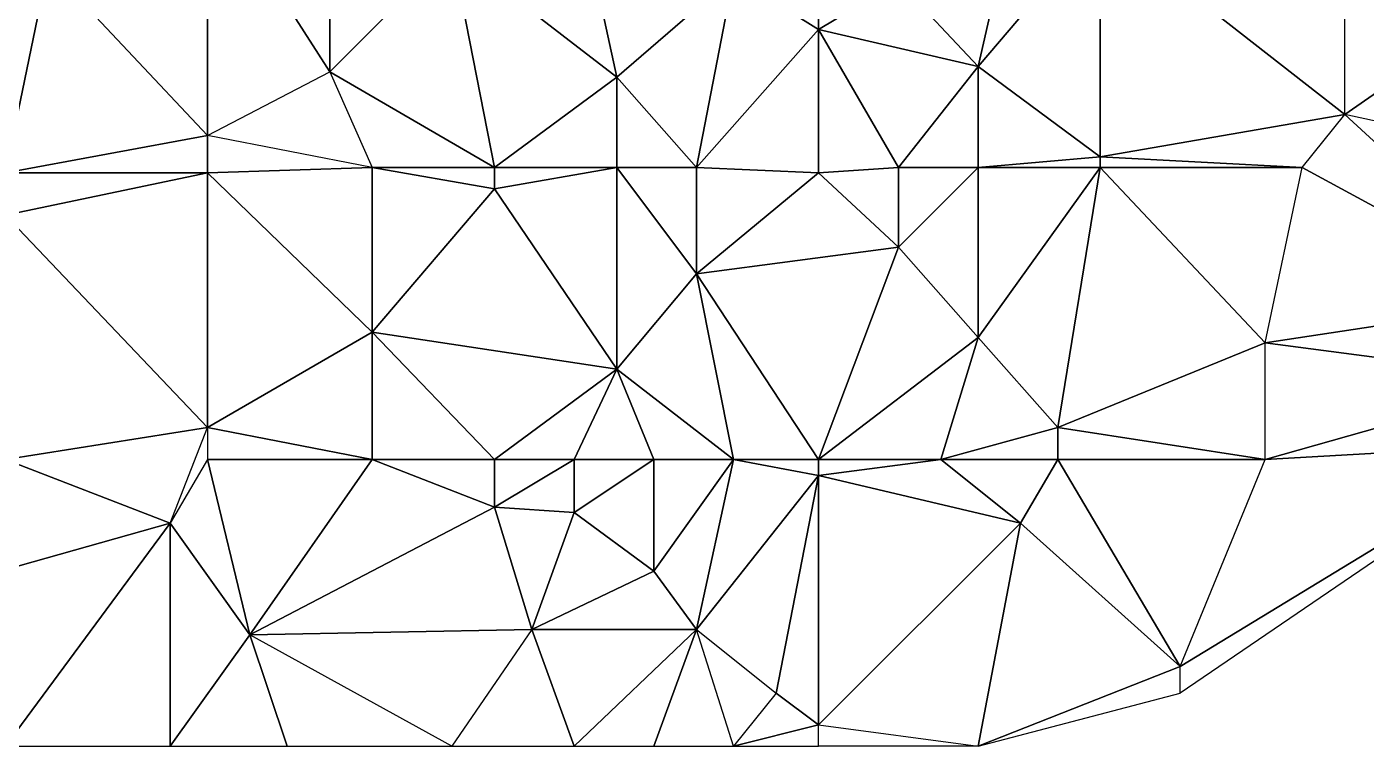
# Model space of a CAD drawing. Header units: metres. Extents: x 121.06818 to 121.07159, y 3.17836 to 3.18313.
# Drawn here: x 121.070675 to 121.070927, y 3.178363 to 3.1784985 of the extents above; entities that cross this region are included whole.
import ezdxf

# ---------------------------------------------------------------- set-up
doc = ezdxf.new("R2010")
doc.units = ezdxf.units.M

msp = doc.modelspace()

# ---------------------------------------------------------------- linework, layer by layer
at = {"layer": 'DELAUNEY100', "color": 252}
msp.add_3dface([(121.070663, 3.178394, 0.01039), (121.070671, 3.178363, 0.0104), (121.070702, 3.178405, 0.0104)], dxfattribs=at)
at = {"layer": 'DELAUNEY101', "color": 252}
msp.add_3dface([(121.070961, 3.17842, 0.0105), (121.070892, 3.178378, 0.01049), (121.070908, 3.178417, 0.01049)], dxfattribs=at)
at = {"layer": 'DELAUNEY107', "color": 252}
msp.add_3dface([(121.07077, 3.178385, 0.01043), (121.070801, 3.178385, 0.01045), (121.070793, 3.178396, 0.01044)], dxfattribs=at)
at = {"layer": 'DELAUNEY112', "color": 252}
msp.add_3dface([(121.07077, 3.178385, 0.01043), (121.070793, 3.178396, 0.01044), (121.070778, 3.178407, 0.01043)], dxfattribs=at)
at = {"layer": 'DELAUNEY113', "color": 252}
msp.add_3dface([(121.070793, 3.178396, 0.01044), (121.070801, 3.178385, 0.01045), (121.070808, 3.178417, 0.01045)], dxfattribs=at)
at = {"layer": 'DELAUNEY114', "color": 252}
msp.add_3dface([(121.070663, 3.178394, 0.01039), (121.070702, 3.178405, 0.0104), (121.070671, 3.178417, 0.01039)], dxfattribs=at)
at = {"layer": 'DELAUNEY115', "color": 252}
msp.add_3dface([(121.070702, 3.178405, 0.0104), (121.070717, 3.178384, 0.01041), (121.070709, 3.178417, 0.0104)], dxfattribs=at)
at = {"layer": 'DELAUNEY116', "color": 252}
msp.add_3dface([(121.070862, 3.178405, 0.01048), (121.070892, 3.178378, 0.01049), (121.070869, 3.178417, 0.01048)], dxfattribs=at)
at = {"layer": 'DELAUNEY117', "color": 252}
msp.add_3dface([(121.070892, 3.178378, 0.01049), (121.070908, 3.178417, 0.01049), (121.070869, 3.178417, 0.01048)], dxfattribs=at)
at = {"layer": 'DELAUNEY120', "color": 252}
msp.add_3dface([(121.070717, 3.178384, 0.01041), (121.07077, 3.178385, 0.01043), (121.070763, 3.178408, 0.01042)], dxfattribs=at)
at = {"layer": 'DELAUNEY121', "color": 252}
msp.add_3dface([(121.070824, 3.178367, 0.01047), (121.070862, 3.178405, 0.01048), (121.070824, 3.178414, 0.01046)], dxfattribs=at)
at = {"layer": 'DELAUNEY122', "color": 252}
msp.add_3dface([(121.070961, 3.17842, 0.0105), (121.070908, 3.178417, 0.01049), (121.070961, 3.178432, 0.0105)], dxfattribs=at)
at = {"layer": 'DELAUNEY124', "color": 252}
msp.add_3dface([(121.070717, 3.178384, 0.01041), (121.070763, 3.178408, 0.01042), (121.07077, 3.178385, 0.01043)], dxfattribs=at)
at = {"layer": 'DELAUNEY125', "color": 252}
msp.add_3dface([(121.070717, 3.178384, 0.01041), (121.070763, 3.178408, 0.01042), (121.07074, 3.178417, 0.01041)], dxfattribs=at)
at = {"layer": 'DELAUNEY126', "color": 252}
msp.add_3dface([(121.070763, 3.178408, 0.01042), (121.07077, 3.178385, 0.01043), (121.070778, 3.178407, 0.01043)], dxfattribs=at)
at = {"layer": 'DELAUNEY127', "color": 252}
msp.add_3dface([(121.070717, 3.178384, 0.01041), (121.07074, 3.178417, 0.01041), (121.070709, 3.178417, 0.0104)], dxfattribs=at)
at = {"layer": 'DELAUNEY128', "color": 252}
msp.add_3dface([(121.070824, 3.178414, 0.01046), (121.070862, 3.178405, 0.01048), (121.070847, 3.178417, 0.01047)], dxfattribs=at)
at = {"layer": 'DELAUNEY130', "color": 252}
msp.add_3dface([(121.07074, 3.178417, 0.01041), (121.070763, 3.178408, 0.01042), (121.070763, 3.178417, 0.01042)], dxfattribs=at)
at = {"layer": 'DELAUNEY131', "color": 252}
msp.add_3dface([(121.070778, 3.178407, 0.01043), (121.070793, 3.178396, 0.01044), (121.070793, 3.178417, 0.01044)], dxfattribs=at)
at = {"layer": 'DELAUNEY132', "color": 252}
msp.add_3dface([(121.070801, 3.178385, 0.01045), (121.070824, 3.178414, 0.01046), (121.070808, 3.178417, 0.01045)], dxfattribs=at)
at = {"layer": 'DELAUNEY133', "color": 252}
msp.add_3dface([(121.070824, 3.178414, 0.01046), (121.070847, 3.178417, 0.01047), (121.070824, 3.178417, 0.01046)], dxfattribs=at)
at = {"layer": 'DELAUNEY134', "color": 252}
msp.add_3dface([(121.070847, 3.178417, 0.01047), (121.070862, 3.178405, 0.01048), (121.070869, 3.178417, 0.01048)], dxfattribs=at)
at = {"layer": 'DELAUNEY140', "color": 252}
msp.add_3dface([(121.070763, 3.178408, 0.01042), (121.070778, 3.178407, 0.01043), (121.070778, 3.178417, 0.01043)], dxfattribs=at)
at = {"layer": 'DELAUNEY141', "color": 252}
msp.add_3dface([(121.070793, 3.178396, 0.01044), (121.070808, 3.178417, 0.01045), (121.070793, 3.178417, 0.01044)], dxfattribs=at)
at = {"layer": 'DELAUNEY148', "color": 252}
msp.add_3dface([(121.070671, 3.178417, 0.01039), (121.070702, 3.178405, 0.0104), (121.070709, 3.178423, 0.0104)], dxfattribs=at)
at = {"layer": 'DELAUNEY149', "color": 252}
msp.add_3dface([(121.070709, 3.178417, 0.0104), (121.070702, 3.178405, 0.0104), (121.070709, 3.178423, 0.0104)], dxfattribs=at)
at = {"layer": 'DELAUNEY150', "color": 252}
msp.add_3dface([(121.070808, 3.178417, 0.01045), (121.070824, 3.178414, 0.01046), (121.070824, 3.178417, 0.01046)], dxfattribs=at)
at = {"layer": 'DELAUNEY155', "color": 252}
msp.add_3dface([(121.070869, 3.178417, 0.01048), (121.070908, 3.178417, 0.01049), (121.070869, 3.178423, 0.01048)], dxfattribs=at)
at = {"layer": 'DELAUNEY158', "color": 252}
msp.add_3dface([(121.070709, 3.178417, 0.0104), (121.07074, 3.178417, 0.01041), (121.070709, 3.178423, 0.0104)], dxfattribs=at)
at = {"layer": 'DELAUNEY159', "color": 252}
msp.add_3dface([(121.070778, 3.178407, 0.01043), (121.070793, 3.178417, 0.01044), (121.070778, 3.178417, 0.01043)], dxfattribs=at)
at = {"layer": 'DELAUNEY162', "color": 252}
msp.add_3dface([(121.070793, 3.178417, 0.01044), (121.070808, 3.178417, 0.01045), (121.070786, 3.178434, 0.01043)], dxfattribs=at)
at = {"layer": 'DELAUNEY168', "color": 252}
msp.add_3dface([(121.070763, 3.178408, 0.01042), (121.070778, 3.178417, 0.01043), (121.070763, 3.178417, 0.01042)], dxfattribs=at)
at = {"layer": 'DELAUNEY169', "color": 252}
msp.add_3dface([(121.07074, 3.178417, 0.01041), (121.070763, 3.178417, 0.01042), (121.07074, 3.178441, 0.01041)], dxfattribs=at)
at = {"layer": 'DELAUNEY170', "color": 252}
msp.add_3dface([(121.070778, 3.178417, 0.01043), (121.070793, 3.178417, 0.01044), (121.070786, 3.178434, 0.01043)], dxfattribs=at)
at = {"layer": 'DELAUNEY171', "color": 252}
msp.add_3dface([(121.070763, 3.178417, 0.01042), (121.070778, 3.178417, 0.01043), (121.070786, 3.178434, 0.01043)], dxfattribs=at)
at = {"layer": 'DELAUNEY172', "color": 252}
msp.add_3dface([(121.070808, 3.178417, 0.01045), (121.070824, 3.178417, 0.01046), (121.070801, 3.178452, 0.01044)], dxfattribs=at)
at = {"layer": 'DELAUNEY173', "color": 252}
msp.add_3dface([(121.070847, 3.178417, 0.01047), (121.070869, 3.178417, 0.01048), (121.070869, 3.178423, 0.01048)], dxfattribs=at)
at = {"layer": 'DELAUNEY178', "color": 252}
msp.add_3dface([(121.070824, 3.178417, 0.01046), (121.070847, 3.178417, 0.01047), (121.070854, 3.17844, 0.01047)], dxfattribs=at)
at = {"layer": 'DELAUNEY182', "color": 252}
msp.add_3dface([(121.070671, 3.178417, 0.01039), (121.070709, 3.178423, 0.0104), (121.070671, 3.178463, 0.01039)], dxfattribs=at)
at = {"layer": 'DELAUNEY183', "color": 252}
msp.add_3dface([(121.070847, 3.178417, 0.01047), (121.070869, 3.178423, 0.01048), (121.070854, 3.17844, 0.01047)], dxfattribs=at)
at = {"layer": 'DELAUNEY184', "color": 252}
msp.add_3dface([(121.070869, 3.178423, 0.01048), (121.070908, 3.178417, 0.01049), (121.070908, 3.178439, 0.01049)], dxfattribs=at)
at = {"layer": 'DELAUNEY186', "color": 252}
msp.add_3dface([(121.070709, 3.178423, 0.0104), (121.07074, 3.178417, 0.01041), (121.07074, 3.178441, 0.01041)], dxfattribs=at)
at = {"layer": 'DELAUNEY189', "color": 252}
msp.add_3dface([(121.070961, 3.178432, 0.0105), (121.070908, 3.178417, 0.01049), (121.070908, 3.178439, 0.01049)], dxfattribs=at)
at = {"layer": 'DELAUNEY195', "color": 252}
msp.add_3dface([(121.070709, 3.178423, 0.0104), (121.07074, 3.178441, 0.01041), (121.070709, 3.178471, 0.0104)], dxfattribs=at)
at = {"layer": 'DELAUNEY196', "color": 252}
msp.add_3dface([(121.070854, 3.17844, 0.01047), (121.070869, 3.178423, 0.01048), (121.070877, 3.178472, 0.01048)], dxfattribs=at)
at = {"layer": 'DELAUNEY197', "color": 252}
msp.add_3dface([(121.070869, 3.178423, 0.01048), (121.070908, 3.178439, 0.01049), (121.070877, 3.178472, 0.01048)], dxfattribs=at)
at = {"layer": 'DELAUNEY200', "color": 252}
msp.add_3dface([(121.07074, 3.178441, 0.01041), (121.070763, 3.178417, 0.01042), (121.070786, 3.178434, 0.01043)], dxfattribs=at)
at = {"layer": 'DELAUNEY201', "color": 252}
msp.add_3dface([(121.070961, 3.178432, 0.0105), (121.070908, 3.178439, 0.01049), (121.070961, 3.178447, 0.0105)], dxfattribs=at)
at = {"layer": 'DELAUNEY206', "color": 252}
msp.add_3dface([(121.070786, 3.178434, 0.01043), (121.070808, 3.178417, 0.01045), (121.070801, 3.178452, 0.01044)], dxfattribs=at)
at = {"layer": 'DELAUNEY207', "color": 252}
msp.add_3dface([(121.070824, 3.178417, 0.01046), (121.070854, 3.17844, 0.01047), (121.070839, 3.178457, 0.01046)], dxfattribs=at)
at = {"layer": 'DELAUNEY208', "color": 252}
msp.add_3dface([(121.070786, 3.178434, 0.01043), (121.070801, 3.178452, 0.01044), (121.070786, 3.178472, 0.01043)], dxfattribs=at)
at = {"layer": 'DELAUNEY215', "color": 252}
msp.add_3dface([(121.070801, 3.178452, 0.01044), (121.070824, 3.178417, 0.01046), (121.070839, 3.178457, 0.01046)], dxfattribs=at)
at = {"layer": 'DELAUNEY216', "color": 252}
msp.add_3dface([(121.070839, 3.178457, 0.01046), (121.070854, 3.17844, 0.01047), (121.070854, 3.178472, 0.01047)], dxfattribs=at)
at = {"layer": 'DELAUNEY219', "color": 252}
msp.add_3dface([(121.07074, 3.178441, 0.01041), (121.070786, 3.178434, 0.01043), (121.070763, 3.178468, 0.01042)], dxfattribs=at)
at = {"layer": 'DELAUNEY220', "color": 252}
msp.add_3dface([(121.070961, 3.178447, 0.0105), (121.070908, 3.178439, 0.01049), (121.070915, 3.178472, 0.01049)], dxfattribs=at)
at = {"layer": 'DELAUNEY222', "color": 252}
msp.add_3dface([(121.070671, 3.178463, 0.01039), (121.070709, 3.178423, 0.0104), (121.070709, 3.178471, 0.0104)], dxfattribs=at)
at = {"layer": 'DELAUNEY223', "color": 252}
msp.add_3dface([(121.070801, 3.178452, 0.01044), (121.070839, 3.178457, 0.01046), (121.070824, 3.178471, 0.01045)], dxfattribs=at)
at = {"layer": 'DELAUNEY226', "color": 252}
msp.add_3dface([(121.07074, 3.178441, 0.01041), (121.070763, 3.178468, 0.01042), (121.07074, 3.178472, 0.01041)], dxfattribs=at)
at = {"layer": 'DELAUNEY227', "color": 252}
msp.add_3dface([(121.070763, 3.178468, 0.01042), (121.070786, 3.178434, 0.01043), (121.070786, 3.178472, 0.01043)], dxfattribs=at)
at = {"layer": 'DELAUNEY231', "color": 252}
msp.add_3dface([(121.070671, 3.178463, 0.01039), (121.070709, 3.178471, 0.0104), (121.070671, 3.178471, 0.01039)], dxfattribs=at)
at = {"layer": 'DELAUNEY232', "color": 252}
msp.add_3dface([(121.070854, 3.17844, 0.01047), (121.070877, 3.178472, 0.01048), (121.070854, 3.178472, 0.01047)], dxfattribs=at)
at = {"layer": 'DELAUNEY233', "color": 252}
msp.add_3dface([(121.070877, 3.178472, 0.01048), (121.070908, 3.178439, 0.01049), (121.070915, 3.178472, 0.01049)], dxfattribs=at)
at = {"layer": 'DELAUNEY237', "color": 252}
msp.add_3dface([(121.070709, 3.178471, 0.0104), (121.07074, 3.178441, 0.01041), (121.07074, 3.178472, 0.01041)], dxfattribs=at)
at = {"layer": 'DELAUNEY238', "color": 252}
msp.add_3dface([(121.070961, 3.178447, 0.0105), (121.070969, 3.178472, 0.0105), (121.070923, 3.178482, 0.01049)], dxfattribs=at)
at = {"layer": 'DELAUNEY243', "color": 252}
msp.add_3dface([(121.070801, 3.178452, 0.01044), (121.070824, 3.178471, 0.01045), (121.070801, 3.178472, 0.01044)], dxfattribs=at)
at = {"layer": 'DELAUNEY244', "color": 252}
msp.add_3dface([(121.070961, 3.178447, 0.0105), (121.070915, 3.178472, 0.01049), (121.070923, 3.178482, 0.01049)], dxfattribs=at)
at = {"layer": 'DELAUNEY246', "color": 252}
msp.add_3dface([(121.070763, 3.178468, 0.01042), (121.070786, 3.178472, 0.01043), (121.070763, 3.178472, 0.01042)], dxfattribs=at)
at = {"layer": 'DELAUNEY247', "color": 252}
msp.add_3dface([(121.070786, 3.178472, 0.01043), (121.070801, 3.178452, 0.01044), (121.070801, 3.178472, 0.01044)], dxfattribs=at)
at = {"layer": 'DELAUNEY248', "color": 252}
msp.add_3dface([(121.070824, 3.178471, 0.01045), (121.070839, 3.178457, 0.01046), (121.070839, 3.178472, 0.01046)], dxfattribs=at)
at = {"layer": 'DELAUNEY253', "color": 252}
msp.add_3dface([(121.070839, 3.178457, 0.01046), (121.070854, 3.178472, 0.01047), (121.070839, 3.178472, 0.01046)], dxfattribs=at)
at = {"layer": 'DELAUNEY257', "color": 252}
msp.add_3dface([(121.070709, 3.178471, 0.0104), (121.07074, 3.178472, 0.01041), (121.070709, 3.178478, 0.0104)], dxfattribs=at)
at = {"layer": 'DELAUNEY258', "color": 252}
msp.add_3dface([(121.07074, 3.178472, 0.01041), (121.070763, 3.178468, 0.01042), (121.070763, 3.178472, 0.01042)], dxfattribs=at)
at = {"layer": 'DELAUNEY259', "color": 252}
msp.add_3dface([(121.070854, 3.178472, 0.01047), (121.070877, 3.178472, 0.01048), (121.070877, 3.178474, 0.01048)], dxfattribs=at)
at = {"layer": 'DELAUNEY265', "color": 252}
msp.add_3dface([(121.070877, 3.178472, 0.01048), (121.070915, 3.178472, 0.01049), (121.070877, 3.178474, 0.01048)], dxfattribs=at)
at = {"layer": 'DELAUNEY266', "color": 252}
msp.add_3dface([(121.070915, 3.178472, 0.01049), (121.070923, 3.178482, 0.01049), (121.070877, 3.178474, 0.01048)], dxfattribs=at)
at = {"layer": 'DELAUNEY268', "color": 252}
msp.add_3dface([(121.070786, 3.178472, 0.01043), (121.070801, 3.178472, 0.01044), (121.070786, 3.178489, 0.01043)], dxfattribs=at)
at = {"layer": 'DELAUNEY269', "color": 252}
msp.add_3dface([(121.070801, 3.178472, 0.01044), (121.070824, 3.178471, 0.01045), (121.070824, 3.178498, 0.01045)], dxfattribs=at)
at = {"layer": 'DELAUNEY270', "color": 252}
msp.add_3dface([(121.070824, 3.178471, 0.01045), (121.070839, 3.178472, 0.01046), (121.070824, 3.178498, 0.01045)], dxfattribs=at)
at = {"layer": 'DELAUNEY274', "color": 252}
msp.add_3dface([(121.070839, 3.178472, 0.01046), (121.070854, 3.178472, 0.01047), (121.070854, 3.178491, 0.01047)], dxfattribs=at)
at = {"layer": 'DELAUNEY278', "color": 252}
msp.add_3dface([(121.070671, 3.178471, 0.01039), (121.070709, 3.178471, 0.0104), (121.070709, 3.178478, 0.0104)], dxfattribs=at)
at = {"layer": 'DELAUNEY279', "color": 252}
msp.add_3dface([(121.070969, 3.178472, 0.0105), (121.070923, 3.178482, 0.01049), (121.070969, 3.178514, 0.0105)], dxfattribs=at)
at = {"layer": 'DELAUNEY290', "color": 252}
msp.add_3dface([(121.07074, 3.178472, 0.01041), (121.070763, 3.178472, 0.01042), (121.070732, 3.17849, 0.01041)], dxfattribs=at)
at = {"layer": 'DELAUNEY291', "color": 252}
msp.add_3dface([(121.070763, 3.178472, 0.01042), (121.070786, 3.178472, 0.01043), (121.070786, 3.178489, 0.01043)], dxfattribs=at)
at = {"layer": 'DELAUNEY292', "color": 252}
msp.add_3dface([(121.070854, 3.178472, 0.01047), (121.070877, 3.178474, 0.01048), (121.070854, 3.178491, 0.01047)], dxfattribs=at)
at = {"layer": 'DELAUNEY293', "color": 252}
msp.add_3dface([(121.070671, 3.178471, 0.01039), (121.070709, 3.178478, 0.0104), (121.070679, 3.17851, 0.01039)], dxfattribs=at)
at = {"layer": 'DELAUNEY294', "color": 252}
msp.add_3dface([(121.070709, 3.178478, 0.0104), (121.070732, 3.17849, 0.01041), (121.07074, 3.178472, 0.01041)], dxfattribs=at)
at = {"layer": 'DELAUNEY295', "color": 252}
msp.add_3dface([(121.070709, 3.178478, 0.0104), (121.070732, 3.17849, 0.01041), (121.070709, 3.178526, 0.0104)], dxfattribs=at)
at = {"layer": 'DELAUNEY298', "color": 252}
msp.add_3dface([(121.070763, 3.178472, 0.01042), (121.070786, 3.178489, 0.01043), (121.070755, 3.178513, 0.01042)], dxfattribs=at)
at = {"layer": 'DELAUNEY299', "color": 252}
msp.add_3dface([(121.070839, 3.178472, 0.01046), (121.070854, 3.178491, 0.01047), (121.070824, 3.178498, 0.01045)], dxfattribs=at)
at = {"layer": 'DELAUNEY303', "color": 252}
msp.add_3dface([(121.070786, 3.178489, 0.01043), (121.070801, 3.178472, 0.01044), (121.070808, 3.178508, 0.01044)], dxfattribs=at)
at = {"layer": 'DELAUNEY304', "color": 252}
msp.add_3dface([(121.070854, 3.178491, 0.01047), (121.070877, 3.178474, 0.01048), (121.070877, 3.178518, 0.01048)], dxfattribs=at)
at = {"layer": 'DELAUNEY308', "color": 252}
msp.add_3dface([(121.070801, 3.178472, 0.01044), (121.070824, 3.178498, 0.01045), (121.070808, 3.178508, 0.01044)], dxfattribs=at)
at = {"layer": 'DELAUNEY310', "color": 252}
msp.add_3dface([(121.070633, 3.178499, 0.01038), (121.070671, 3.178471, 0.01039), (121.070679, 3.17851, 0.01039)], dxfattribs=at)
at = {"layer": 'DELAUNEY311', "color": 252}
msp.add_3dface([(121.070732, 3.17849, 0.01041), (121.070763, 3.178472, 0.01042), (121.070755, 3.178513, 0.01042)], dxfattribs=at)
at = {"layer": 'DELAUNEY315', "color": 252}
msp.add_3dface([(121.070679, 3.17851, 0.01039), (121.070709, 3.178478, 0.0104), (121.070709, 3.178526, 0.0104)], dxfattribs=at)
at = {"layer": 'DELAUNEY316', "color": 252}
msp.add_3dface([(121.070786, 3.178489, 0.01043), (121.070808, 3.178508, 0.01044), (121.070778, 3.178526, 0.01043)], dxfattribs=at)
at = {"layer": 'DELAUNEY317', "color": 252}
msp.add_3dface([(121.070824, 3.178498, 0.01045), (121.070854, 3.178491, 0.01047), (121.070839, 3.178507, 0.01046)], dxfattribs=at)
at = {"layer": 'DELAUNEY319', "color": 252}
msp.add_3dface([(121.070732, 3.17849, 0.01041), (121.070755, 3.178513, 0.01042), (121.070732, 3.178526, 0.01041)], dxfattribs=at)
at = {"layer": 'DELAUNEY320', "color": 252}
msp.add_3dface([(121.070808, 3.178508, 0.01044), (121.070824, 3.178498, 0.01045), (121.070824, 3.178524, 0.01045)], dxfattribs=at)
at = {"layer": 'DELAUNEY321', "color": 252}
msp.add_3dface([(121.070824, 3.178498, 0.01045), (121.070839, 3.178507, 0.01046), (121.070824, 3.178524, 0.01045)], dxfattribs=at)
at = {"layer": 'DELAUNEY322', "color": 252}
msp.add_3dface([(121.070839, 3.178507, 0.01046), (121.070854, 3.178491, 0.01047), (121.070862, 3.178526, 0.01047)], dxfattribs=at)
at = {"layer": 'DELAUNEY323', "color": 252}
msp.add_3dface([(121.070877, 3.178474, 0.01048), (121.070923, 3.178482, 0.01049), (121.070877, 3.178518, 0.01048)], dxfattribs=at)
at = {"layer": 'DELAUNEY324', "color": 252}
msp.add_3dface([(121.070969, 3.178514, 0.0105), (121.070923, 3.178482, 0.01049), (121.070923, 3.178526, 0.01049)], dxfattribs=at)
at = {"layer": 'DELAUNEY334', "color": 252}
msp.add_3dface([(121.070755, 3.178513, 0.01042), (121.070786, 3.178489, 0.01043), (121.070778, 3.178526, 0.01043)], dxfattribs=at)
at = {"layer": 'DELAUNEY335', "color": 252}
msp.add_3dface([(121.070854, 3.178491, 0.01047), (121.070877, 3.178518, 0.01048), (121.070862, 3.178526, 0.01047)], dxfattribs=at)
at = {"layer": 'DELAUNEY340', "color": 252}
msp.add_3dface([(121.070877, 3.178518, 0.01048), (121.070923, 3.178482, 0.01049), (121.070923, 3.178526, 0.01049)], dxfattribs=at)
at = {"layer": 'DELAUNEY347', "color": 252}
msp.add_3dface([(121.070709, 3.178526, 0.0104), (121.070732, 3.17849, 0.01041), (121.070732, 3.178526, 0.01041)], dxfattribs=at)
at = {"layer": 'DELAUNEY52', "color": 252}
msp.add_3dface([(121.070671, 3.178363, 0.0104), (121.070702, 3.178363, 0.01041), (121.070702, 3.178405, 0.0104)], dxfattribs=at)
at = {"layer": 'DELAUNEY53', "color": 252}
msp.add_3dface([(121.070702, 3.178363, 0.01041), (121.070724, 3.178363, 0.01042), (121.070717, 3.178384, 0.01041)], dxfattribs=at)
at = {"layer": 'DELAUNEY54', "color": 252}
msp.add_3dface([(121.070724, 3.178363, 0.01042), (121.070755, 3.178363, 0.01043), (121.070717, 3.178384, 0.01041)], dxfattribs=at)
at = {"layer": 'DELAUNEY55', "color": 252}
msp.add_3dface([(121.070755, 3.178363, 0.01043), (121.070778, 3.178363, 0.01044), (121.07077, 3.178385, 0.01043)], dxfattribs=at)
at = {"layer": 'DELAUNEY56', "color": 252}
msp.add_3dface([(121.070778, 3.178363, 0.01044), (121.070793, 3.178363, 0.01045), (121.070801, 3.178385, 0.01045)], dxfattribs=at)
at = {"layer": 'DELAUNEY57', "color": 252}
msp.add_3dface([(121.070793, 3.178363, 0.01045), (121.070808, 3.178363, 0.01046), (121.070801, 3.178385, 0.01045)], dxfattribs=at)
at = {"layer": 'DELAUNEY58', "color": 252}
msp.add_3dface([(121.070808, 3.178363, 0.01046), (121.070824, 3.178363, 0.01047), (121.070824, 3.178367, 0.01047)], dxfattribs=at)
at = {"layer": 'DELAUNEY59', "color": 252}
msp.add_3dface([(121.070824, 3.178363, 0.01047), (121.070824, 3.178367, 0.01047), (121.070808, 3.178363, 0.01046)], dxfattribs=at)
at = {"layer": 'DELAUNEY60', "color": 252}
msp.add_3dface([(121.070824, 3.178363, 0.01047), (121.070824, 3.178367, 0.01047), (121.070854, 3.178363, 0.01048)], dxfattribs=at)
at = {"layer": 'DELAUNEY61', "color": 252}
msp.add_3dface([(121.070854, 3.178363, 0.01048), (121.070892, 3.178373, 0.01049), (121.070892, 3.178378, 0.01049)], dxfattribs=at)
at = {"layer": 'DELAUNEY62', "color": 252}
msp.add_3dface([(121.070961, 3.17842, 0.0105), (121.070892, 3.178373, 0.01049), (121.070892, 3.178378, 0.01049)], dxfattribs=at)
at = {"layer": 'DELAUNEY75', "color": 252}
msp.add_3dface([(121.070816, 3.178373, 0.01046), (121.070808, 3.178363, 0.01046), (121.070801, 3.178385, 0.01045)], dxfattribs=at)
at = {"layer": 'DELAUNEY76', "color": 252}
msp.add_3dface([(121.070808, 3.178363, 0.01046), (121.070824, 3.178367, 0.01047), (121.070816, 3.178373, 0.01046)], dxfattribs=at)
at = {"layer": 'DELAUNEY78', "color": 252}
msp.add_3dface([(121.070816, 3.178373, 0.01046), (121.070824, 3.178367, 0.01047), (121.070824, 3.178414, 0.01046)], dxfattribs=at)
at = {"layer": 'DELAUNEY79', "color": 252}
msp.add_3dface([(121.070824, 3.178367, 0.01047), (121.070854, 3.178363, 0.01048), (121.070862, 3.178405, 0.01048)], dxfattribs=at)
at = {"layer": 'DELAUNEY80', "color": 252}
msp.add_3dface([(121.070702, 3.178363, 0.01041), (121.070717, 3.178384, 0.01041), (121.070702, 3.178405, 0.0104)], dxfattribs=at)
at = {"layer": 'DELAUNEY81', "color": 252}
msp.add_3dface([(121.070717, 3.178384, 0.01041), (121.070724, 3.178363, 0.01042), (121.070755, 3.178363, 0.01043)], dxfattribs=at)
at = {"layer": 'DELAUNEY82', "color": 252}
msp.add_3dface([(121.07077, 3.178385, 0.01043), (121.070755, 3.178363, 0.01043), (121.070778, 3.178363, 0.01044)], dxfattribs=at)
at = {"layer": 'DELAUNEY91', "color": 252}
msp.add_3dface([(121.07077, 3.178385, 0.01043), (121.070778, 3.178363, 0.01044), (121.070801, 3.178385, 0.01045)], dxfattribs=at)
at = {"layer": 'DELAUNEY95', "color": 252}
msp.add_3dface([(121.070801, 3.178385, 0.01045), (121.070816, 3.178373, 0.01046), (121.070824, 3.178414, 0.01046)], dxfattribs=at)
at = {"layer": 'DELAUNEY96', "color": 252}
msp.add_3dface([(121.070854, 3.178363, 0.01048), (121.070892, 3.178378, 0.01049), (121.070862, 3.178405, 0.01048)], dxfattribs=at)
at = {"layer": 'DELAUNEY97', "color": 252}
msp.add_3dface([(121.070892, 3.178373, 0.01049), (121.070892, 3.178378, 0.01049), (121.070961, 3.17842, 0.0105)], dxfattribs=at)

doc.saveas('drawing.dxf')
